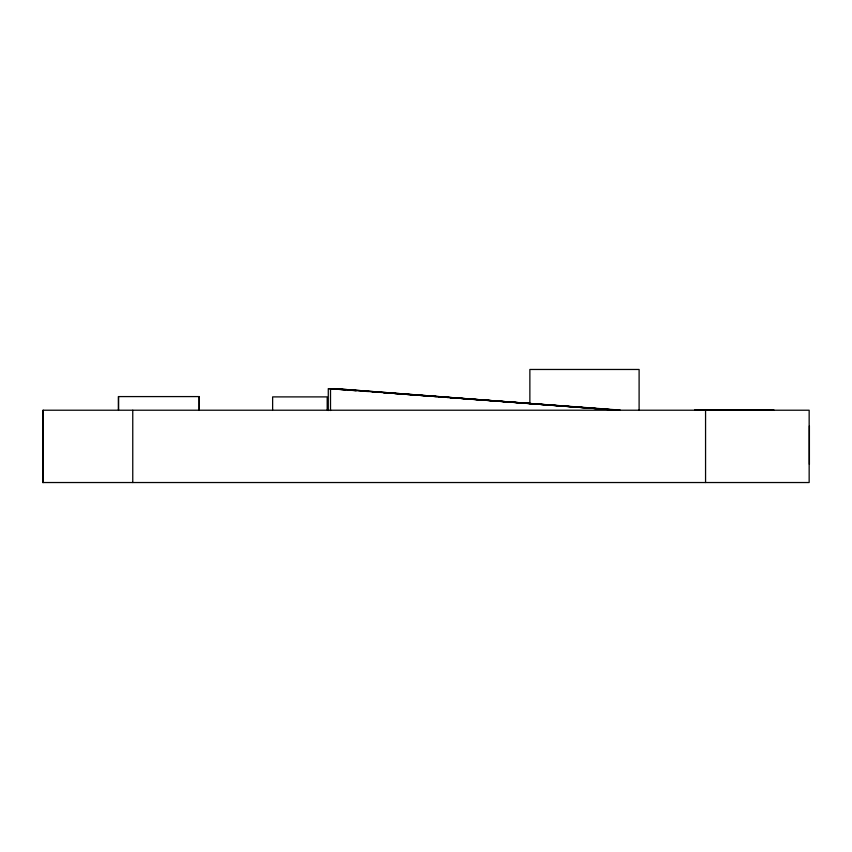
<?xml version="1.0" encoding="UTF-8"?>
<svg xmlns="http://www.w3.org/2000/svg" width="852" height="852" viewBox="0 0 852 852"><rect width="100%" height="100%" fill="white"/><g stroke="black" fill="none" stroke-linecap="round" stroke-linejoin="round"><path stroke-width="1.28" d="M694.614 409.972L773.914 409.972M42.6 482.53L809.155 482.53L809.155 410.217L43.015 410.217L43.015 482.53M332.259 388.917L328.276 388.618L328.276 410.526M338.894 389.396L344.197 389.79M350.832 390.28L356.147 390.674M361.45 391.057L366.754 391.451M373.389 391.941L378.703 392.325M384.007 392.719L390.642 393.209M394.625 393.496L402.591 394.082M406.574 394.38L413.209 394.859M417.182 395.158L425.148 395.743M427.8 395.935L437.087 396.617M439.749 396.819L620.224 410.089M330.416 388.618L617.817 410.217L334.389 388.618M329.021 388.618L333.782 388.917M339.096 389.321L345.731 389.811M350.193 390.205L356.349 390.61M361.653 391.004L368.288 391.505M372.271 391.803L378.906 392.303M383.272 392.697L390.855 393.198M394.838 393.496L402.804 394.093M405.456 394.295L413.422 394.891M417.395 395.19L425.361 395.786M428.013 395.988L435.979 396.585M438.631 396.787L447.928 397.479M450.58 397.682L458.546 398.278M461.198 398.47L481.178 400.046M483.766 400.163L493.052 400.866M495.704 401.058L538.176 404.253M540.711 404.519L550.126 405.147M552.618 405.414L560.744 405.935M563.204 406.212L572.682 406.841M575.111 407.107L583.301 407.629M587.017 408.002L595.25 408.523M597.902 408.726L607.199 409.429M609.851 409.62L617.817 410.217L333.888 388.618M809.4 425.925L809.4 464.319M705.562 410.217L705.562 482.53M639.106 410.217L639.106 369.47L529.869 369.47L529.869 403.646M330.512 388.618L330.512 410.526M327.189 409.78L327.189 396.894L272.629 396.894L272.629 409.78M199.293 409.791L199.293 396.585L118.375 396.585L118.375 409.791M199.059 396.585L199.059 409.791M132.763 410.217L132.763 482.53M118.609 396.585L118.609 409.791M43.218 410.217L43.218 482.53"/></g></svg>
